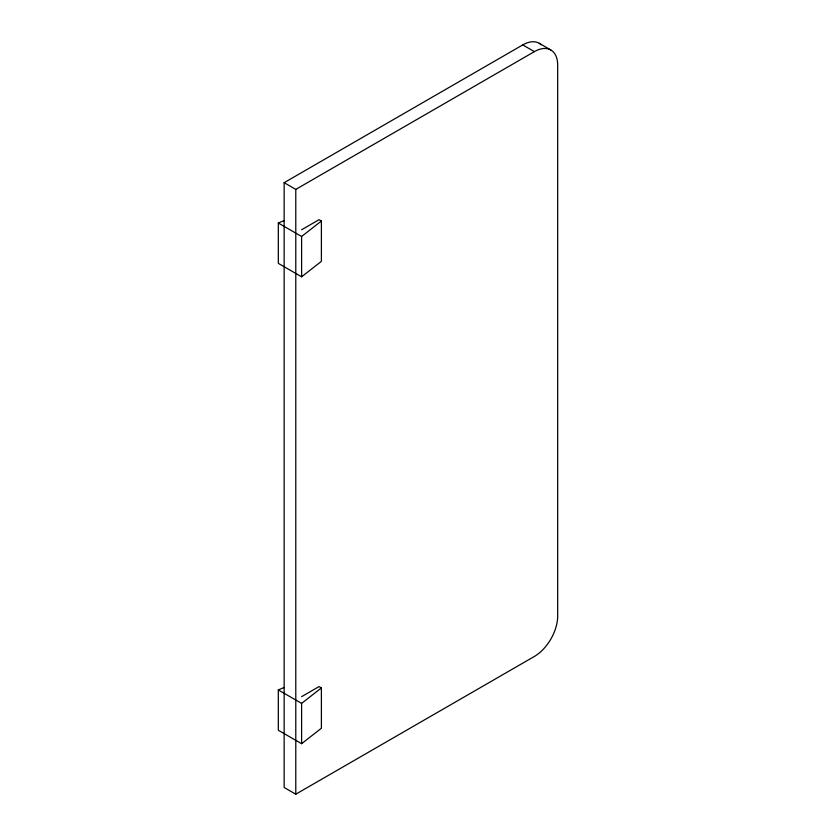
<?xml version="1.0" encoding="UTF-8"?>
<svg xmlns="http://www.w3.org/2000/svg" width="836" height="836" viewBox="0 0 836 836"><rect width="100%" height="100%" fill="white"/><g stroke="black" fill="none" stroke-linecap="round" stroke-linejoin="round"><path stroke-width="1.25" d="M284.146 220.558L278.325 223.045L278.325 263.361L301.608 276.81L301.608 236.483L321.39 221.028L319.07 219.69L301.608 229.764M301.608 276.81L321.39 261.354L321.39 221.028M284.146 687.453L278.325 689.94L278.325 730.256L301.608 743.695L301.608 703.379L321.39 687.923L319.07 686.575L301.608 696.66M301.608 743.695L321.39 728.24L321.39 687.923M522.751 44.914L534.392 51.633A32.917 19.009 -60 0 1 557.675 65.083L557.675 616.122A32.917 19.009 -60 0 1 534.392 656.438L295.787 794.2L284.146 787.481L284.146 182.676L522.751 44.914A32.917 19.009 -60 0 1 541.226 44.768M284.146 182.676L295.787 189.396L534.392 51.633M539.22 43.284L550.851 50.003M278.325 223.045L301.608 236.483M278.325 689.94L301.608 703.379M295.787 189.396L295.787 794.2"/></g></svg>
